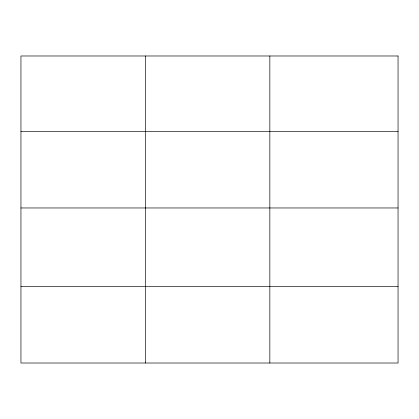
<?xml version="1.0" encoding="UTF-8"?>
<svg xmlns="http://www.w3.org/2000/svg" width="419" height="419" viewBox="0 0 419 419"><rect width="100%" height="100%" fill="white"/><g stroke="black" fill="none" stroke-linecap="round" stroke-linejoin="round"><path stroke-width="0.63" d="M20.95 131.592L398.05 131.592M20.95 207.965L398.05 207.965M20.95 286.648L398.05 286.648M269.836 55.984L269.836 363.016M145.393 55.984L145.393 363.016M398.05 55.984L20.95 55.984L20.95 363.016L398.05 363.016L398.05 55.984"/></g></svg>
